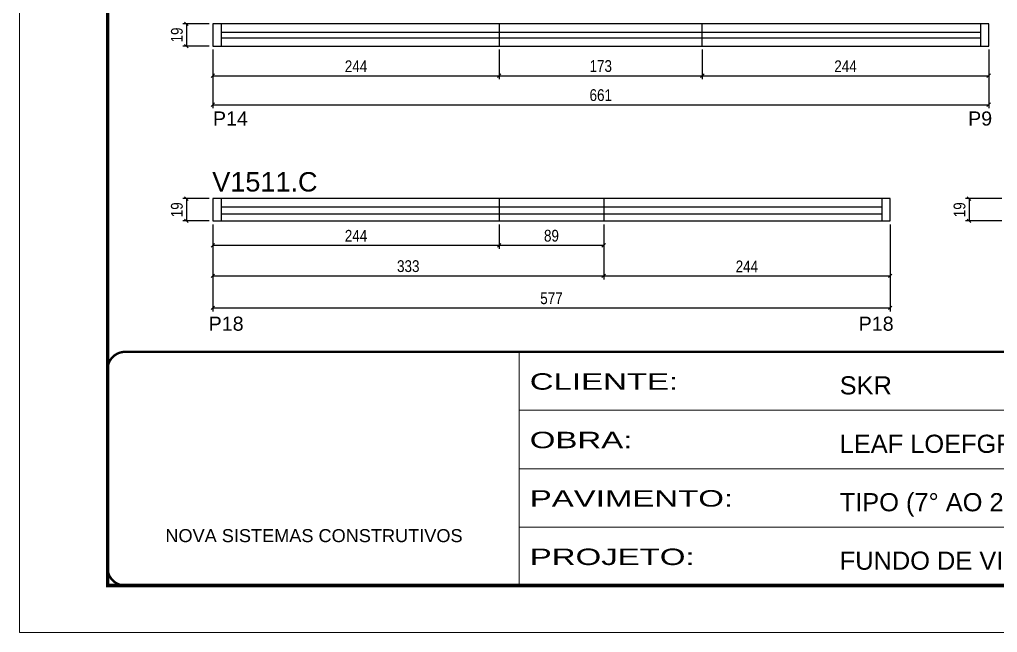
# Model space of a CAD drawing. Extents: x 1959 to 8212, y 239 to 4735.
# Drawn here: x 5142 to 5975, y 2537 to 3059 of the extents above; entities that cross this region are included whole.
import ezdxf

# ---------------------------------------------------------------- set-up
doc = ezdxf.new("R2010")
doc.units = 0
doc.linetypes.add('CONTINUO', pattern=[0])
doc.linetypes.add('DASHED', pattern=[0.75, 0.5, -0.25])
for name, color, linetype in [('5', 5, 'Continuous'), ('COTA', 241, 'Continuous'), ('NOMENCLATURA', 7, 'Continuous'), ('Painéis', 200, 'Continuous'), ('SARR_2.2x7', 40, 'Continuous')]:
    doc.layers.add(name, color=color, linetype=linetype)
doc.layers.add('Folhas', color=255, linetype='Continuous', lineweight=9)
doc.layers.add('SARRAFO DE PRESSAO', color=251, linetype='DASHED', lineweight=9)
doc.styles.add('ARIAL', font='arial.ttf')
doc.styles.add('COTA TECNICA', font='techl___.ttf', dxfattribs={"height": 10})
doc.styles.add('COTA TECNICA-50', font='techl___.ttf', dxfattribs={"height": 10})
doc.styles.get("Standard").update_dxf_attribs({"font": 'arial.ttf'})
doc.styles.add('Tecnologia', font='')
doc.styles.get('Tecnologia').set_extended_font_data('Forgotten Futurist')
doc.dimstyles.new('COTA PAINEL-50', dxfattribs={"dimtxt": 10, "dimasz": 3, "dimexe": 3, "dimexo": 3, "dimgap": 3, "dimtad": 1, "dimdec": 1, "dimzin": 12, "dimdsep": 46, "dimtxsty": 'COTA TECNICA-50', "dimblk1": 'OBLIQUE', "dimblk2": 'OBLIQUE', "dimsah": 1, "dimcen": 0.9, "dimclrd": 4, "dimclre": 4, "dimclrt": 240, "dimadec": 1, "dimazin": 3, "dimtfac": 1, "dimtdec": 1, "dimtmove": 0, "dimatfit": 3, "dimfxl": 1, "dimtolj": 1, "dimtzin": 12, "dimarcsym": 0})
doc.dimstyles.new('PAINEL', dxfattribs={"dimtxt": 10, "dimasz": 3, "dimexe": 3, "dimexo": 3, "dimgap": 3, "dimtad": 1, "dimdec": 1, "dimzin": 12, "dimdsep": 46, "dimtxsty": 'COTA TECNICA', "dimblk1": 'OBLIQUE', "dimblk2": 'OBLIQUE', "dimsah": 1, "dimcen": 0.9, "dimclrd": 4, "dimclre": 4, "dimclrt": 240, "dimadec": 1, "dimazin": 3, "dimtfac": 1, "dimtdec": 1, "dimtmove": 0, "dimatfit": 3, "dimfxl": 1, "dimtolj": 1, "dimtzin": 12, "dimarcsym": 0})

# ---------------------------------------------------------------- blocks, each defined once
blk = doc.blocks.new('9999999999')
at = {"color": 30, "linetype": 'CONTINUO'}
for p, q in [((98564.56, 34230.21), (98564.56, 34429.45)), ((98564.56, 34379.64), (99583.98, 34379.64)), ((98564.56, 34329.83), (99487.98, 34329.83)), ((98564.56, 34280.02), (99487.98, 34280.02))]:
    blk.add_line(p, q, dxfattribs=at)
at = {"color": 30, "linetype": 'CONTINUO', "const_width": 2}
blk.add_lwpolyline([(99583.98, 34230.21), (99583.98, 34414.45, 0.414214), (99568.98, 34429.45), (98228.98, 34429.45, 0.414214), (98213.98, 34414.45), (98213.98, 34245.21, 0.414214), (98228.98, 34230.21), (99583.98, 34230.21)], format="xyb", dxfattribs=at)
at = {"layer": 'Folhas'}
blk.add_lwpolyline([(98138.98, 34190.21), (99623.98, 34190.21), (99623.98, 35240.21), (98138.98, 35240.21)], close=True, dxfattribs=at)
at = {"layer": 'Folhas', "color": 30, "const_width": 3}
blk.add_lwpolyline([(98213.98, 34230.21), (99583.98, 34230.21), (99583.98, 35200.21), (98213.98, 35200.21)], close=True, dxfattribs=at)
at = {"color": 7, "linetype": 'Continuous', "ltscale": 5, "style": 'ARIAL'}
for s, height, p in [('SKR', 15.483, (98837.68, 34393.13)), ('LEAF LOEFGREN', 15.4829, (98837.68, 34343.32)), ('TIPO (7° AO 21° PAVIMENTO)', 15.4829, (98837.68, 34293.51)), ('NOVA SISTEMAS CONSTRUTIVOS', 11.0592, (98263.19, 34267.21)), ('FUNDO DE VIGAS', 15.4829, (98837.68, 34243.7))]:
    blk.add_text(s, height=height, dxfattribs=at).set_placement(p)
at = {"layer": 'Folhas', "color": 7, "style": 'Tecnologia', "width": 1.5}
for s, p in [('CLIENTE:', (98573.65, 34397.17)), ('OBRA:', (98573.65, 34347.31)), ('PAVIMENTO:', (98573.65, 34297.5)), ('PROJETO:', (98573.65, 34247.69))]:
    blk.add_text(s, height=14, dxfattribs=at).set_placement(p)
blk = doc.blocks.new('_Oblique')
at = {"color": 0, "linetype": 'ByBlock', "lineweight": -2}
blk.add_line((-0.5, -0.5), (0.5, 0.5), dxfattribs=at)
blk = doc.blocks.new('*D94')
at = {"layer": 'COTA', "color": 4, "linetype": 'ByBlock', "lineweight": -2, "transparency": 16777216}
for p, q in [((5306.91, 3033.52), (5306.91, 2983.58)), ((5967.91, 3033.52), (5967.91, 2983.58)), ((5306.91, 2986.58), (5967.91, 2986.58))]:
    blk.add_line(p, q, dxfattribs=at)
at = {"layer": 'Defpoints', "color": 0, "linetype": 'ByBlock', "transparency": 16777216}
for p in [(5306.91, 3036.52), (5967.91, 3036.52), (5967.91, 2986.58)]:
    blk.add_point(p, dxfattribs=at)
at = {"layer": 'COTA', "color": 4, "linetype": 'ByBlock', "lineweight": -2, "transparency": 16777216, "xscale": 3, "yscale": 3, "zscale": 3, "rotation": 180}
blk.add_blockref('_Oblique', (5306.91, 2986.58), dxfattribs=at)
at = {"layer": 'COTA', "color": 4, "linetype": 'ByBlock', "lineweight": -2, "transparency": 16777216, "xscale": 3, "yscale": 3, "zscale": 3}
blk.add_blockref('_Oblique', (5967.91, 2986.58), dxfattribs=at)
at = {"layer": 'COTA', "color": 240, "linetype": 'ByBlock', "transparency": 16777216, "insert": (5637.41, 2994.68), "char_height": 10, "attachment_point": 5, "style": 'COTA TECNICA-50'}
blk.add_mtext('\\A1;661', dxfattribs=at)
blk = doc.blocks.new('*D95')
at = {"layer": 'COTA', "color": 4, "lineweight": -2, "transparency": 16777216}
for p, q in [((5303.91, 3055.52), (5281.41, 3055.52)), ((5284.41, 3055.52), (5284.41, 3036.52)), ((5303.91, 3036.52), (5281.41, 3036.52))]:
    blk.add_line(p, q, dxfattribs=at)
at = {"layer": 'Defpoints', "color": 0, "transparency": 16777216}
for p in [(5306.91, 3055.52), (5284.41, 3036.52), (5306.91, 3036.52)]:
    blk.add_point(p, dxfattribs=at)
at = {"layer": 'COTA', "color": 4, "lineweight": -2, "transparency": 16777216, "xscale": 3, "yscale": 3, "zscale": 3}
for p, rotation in [((5284.41, 3055.52), 90), ((5284.41, 3036.52), 270)]:
    blk.add_blockref('_Oblique', p, dxfattribs=dict(at, rotation=rotation))
at = {"layer": 'COTA', "color": 240, "transparency": 16777216, "insert": (5276.32, 3046.02), "char_height": 10, "attachment_point": 5, "rotation": 90, "style": 'COTA TECNICA'}
blk.add_mtext('\\A1;19', dxfattribs=at)
blk = doc.blocks.new('*D96')
at = {"layer": 'COTA', "color": 4, "lineweight": -2, "transparency": 16777216}
for p, q in [((5306.91, 3033.52), (5306.91, 3008.28)), ((5550.91, 3033.52), (5550.91, 3008.28)), ((5306.91, 3011.28), (5550.91, 3011.28))]:
    blk.add_line(p, q, dxfattribs=at)
at = {"layer": 'Defpoints', "color": 0, "transparency": 16777216}
for p in [(5306.91, 3036.52), (5550.91, 3036.52), (5550.91, 3011.28)]:
    blk.add_point(p, dxfattribs=at)
at = {"layer": 'COTA', "color": 4, "lineweight": -2, "transparency": 16777216, "xscale": 3, "yscale": 3, "zscale": 3, "rotation": 180}
blk.add_blockref('_Oblique', (5306.91, 3011.28), dxfattribs=at)
at = {"layer": 'COTA', "color": 4, "lineweight": -2, "transparency": 16777216, "xscale": 3, "yscale": 3, "zscale": 3}
blk.add_blockref('_Oblique', (5550.91, 3011.28), dxfattribs=at)
at = {"layer": 'COTA', "color": 240, "transparency": 16777216, "insert": (5428.91, 3019.35), "char_height": 10, "attachment_point": 5, "style": 'COTA TECNICA'}
blk.add_mtext('\\A1;244', dxfattribs=at)
blk = doc.blocks.new('*D97')
at = {"layer": 'COTA', "color": 4, "lineweight": -2, "transparency": 16777216}
for p, q in [((5550.91, 3033.52), (5550.91, 3008.28)), ((5723.91, 3033.52), (5723.91, 3008.28)), ((5550.91, 3011.28), (5723.91, 3011.28))]:
    blk.add_line(p, q, dxfattribs=at)
at = {"layer": 'Defpoints', "color": 0, "transparency": 16777216}
for p in [(5550.91, 3036.52), (5723.91, 3036.52), (5723.91, 3011.28)]:
    blk.add_point(p, dxfattribs=at)
at = {"layer": 'COTA', "color": 4, "lineweight": -2, "transparency": 16777216, "xscale": 3, "yscale": 3, "zscale": 3, "rotation": 180}
blk.add_blockref('_Oblique', (5550.91, 3011.28), dxfattribs=at)
at = {"layer": 'COTA', "color": 4, "lineweight": -2, "transparency": 16777216, "xscale": 3, "yscale": 3, "zscale": 3}
blk.add_blockref('_Oblique', (5723.91, 3011.28), dxfattribs=at)
at = {"layer": 'COTA', "color": 240, "transparency": 16777216, "insert": (5637.41, 3019.5), "char_height": 10, "attachment_point": 5, "style": 'COTA TECNICA'}
blk.add_mtext('\\A1;173', dxfattribs=at)
blk = doc.blocks.new('*D98')
at = {"layer": 'COTA', "color": 4, "lineweight": -2, "transparency": 16777216}
for p, q in [((5723.91, 3033.52), (5723.91, 3008.28)), ((5967.91, 3033.52), (5967.91, 3008.28)), ((5723.91, 3011.28), (5967.91, 3011.28))]:
    blk.add_line(p, q, dxfattribs=at)
at = {"layer": 'Defpoints', "color": 0, "transparency": 16777216}
for p in [(5723.91, 3036.52), (5967.91, 3036.52), (5967.91, 3011.28)]:
    blk.add_point(p, dxfattribs=at)
at = {"layer": 'COTA', "color": 4, "lineweight": -2, "transparency": 16777216, "xscale": 3, "yscale": 3, "zscale": 3, "rotation": 180}
blk.add_blockref('_Oblique', (5723.91, 3011.28), dxfattribs=at)
at = {"layer": 'COTA', "color": 4, "lineweight": -2, "transparency": 16777216, "xscale": 3, "yscale": 3, "zscale": 3}
blk.add_blockref('_Oblique', (5967.91, 3011.28), dxfattribs=at)
at = {"layer": 'COTA', "color": 240, "transparency": 16777216, "insert": (5845.91, 3019.35), "char_height": 10, "attachment_point": 5, "style": 'COTA TECNICA'}
blk.add_mtext('\\A1;244', dxfattribs=at)
blk = doc.blocks.new('*D139')
at = {"layer": 'COTA', "color": 4, "linetype": 'ByBlock', "lineweight": -2, "transparency": 16777216}
for p, q in [((5306.91, 2884.52), (5306.91, 2810.38)), ((5883.91, 2884.52), (5883.91, 2810.38)), ((5306.91, 2813.38), (5883.91, 2813.38))]:
    blk.add_line(p, q, dxfattribs=at)
at = {"layer": 'Defpoints', "color": 0, "linetype": 'ByBlock', "transparency": 16777216}
for p in [(5306.91, 2887.52), (5883.91, 2887.52), (5883.91, 2813.38)]:
    blk.add_point(p, dxfattribs=at)
at = {"layer": 'COTA', "color": 4, "linetype": 'ByBlock', "lineweight": -2, "transparency": 16777216, "xscale": 3, "yscale": 3, "zscale": 3, "rotation": 180}
blk.add_blockref('_Oblique', (5306.91, 2813.38), dxfattribs=at)
at = {"layer": 'COTA', "color": 4, "linetype": 'ByBlock', "lineweight": -2, "transparency": 16777216, "xscale": 3, "yscale": 3, "zscale": 3}
blk.add_blockref('_Oblique', (5883.91, 2813.38), dxfattribs=at)
at = {"layer": 'COTA', "color": 240, "linetype": 'ByBlock', "transparency": 16777216, "insert": (5595.41, 2821.49), "char_height": 10, "attachment_point": 5, "style": 'COTA TECNICA-50'}
blk.add_mtext('\\A1;577', dxfattribs=at)
blk = doc.blocks.new('*D140')
at = {"layer": 'COTA', "color": 4, "lineweight": -2, "transparency": 16777216}
for p, q in [((5306.91, 2884.52), (5306.91, 2837.65)), ((5639.91, 2884.52), (5639.91, 2837.65)), ((5306.91, 2840.65), (5639.91, 2840.65))]:
    blk.add_line(p, q, dxfattribs=at)
at = {"layer": 'Defpoints', "color": 0, "transparency": 16777216}
for p in [(5306.91, 2887.52), (5639.91, 2887.52), (5639.91, 2840.65)]:
    blk.add_point(p, dxfattribs=at)
at = {"layer": 'COTA', "color": 4, "lineweight": -2, "transparency": 16777216, "xscale": 3, "yscale": 3, "zscale": 3, "rotation": 180}
blk.add_blockref('_Oblique', (5306.91, 2840.65), dxfattribs=at)
at = {"layer": 'COTA', "color": 4, "lineweight": -2, "transparency": 16777216, "xscale": 3, "yscale": 3, "zscale": 3}
blk.add_blockref('_Oblique', (5639.91, 2840.65), dxfattribs=at)
at = {"layer": 'COTA', "color": 240, "transparency": 16777216, "insert": (5473.41, 2848.87), "char_height": 10, "attachment_point": 5, "style": 'COTA TECNICA'}
blk.add_mtext('\\A1;333', dxfattribs=at)
blk = doc.blocks.new('*D141')
at = {"layer": 'COTA', "color": 4, "lineweight": -2, "transparency": 16777216}
for p, q in [((5639.91, 2884.52), (5639.91, 2837.65)), ((5883.91, 2884.52), (5883.91, 2837.65)), ((5639.91, 2840.65), (5883.91, 2840.65))]:
    blk.add_line(p, q, dxfattribs=at)
at = {"layer": 'Defpoints', "color": 0, "transparency": 16777216}
for p in [(5639.91, 2887.52), (5883.91, 2887.52), (5883.91, 2840.65)]:
    blk.add_point(p, dxfattribs=at)
at = {"layer": 'COTA', "color": 4, "lineweight": -2, "transparency": 16777216, "xscale": 3, "yscale": 3, "zscale": 3, "rotation": 180}
blk.add_blockref('_Oblique', (5639.91, 2840.65), dxfattribs=at)
at = {"layer": 'COTA', "color": 4, "lineweight": -2, "transparency": 16777216, "xscale": 3, "yscale": 3, "zscale": 3}
blk.add_blockref('_Oblique', (5883.91, 2840.65), dxfattribs=at)
at = {"layer": 'COTA', "color": 240, "transparency": 16777216, "insert": (5761.91, 2848.72), "char_height": 10, "attachment_point": 5, "style": 'COTA TECNICA'}
blk.add_mtext('\\A1;244', dxfattribs=at)
blk = doc.blocks.new('*D142')
at = {"layer": 'COTA', "color": 4, "lineweight": -2, "transparency": 16777216}
for p, q in [((5306.91, 2884.52), (5306.91, 2863.73)), ((5550.91, 2884.52), (5550.91, 2863.73)), ((5306.91, 2866.73), (5550.91, 2866.73))]:
    blk.add_line(p, q, dxfattribs=at)
at = {"layer": 'Defpoints', "color": 0, "transparency": 16777216}
for p in [(5306.91, 2887.52), (5550.91, 2887.52), (5550.91, 2866.73)]:
    blk.add_point(p, dxfattribs=at)
at = {"layer": 'COTA', "color": 4, "lineweight": -2, "transparency": 16777216, "xscale": 3, "yscale": 3, "zscale": 3, "rotation": 180}
blk.add_blockref('_Oblique', (5306.91, 2866.73), dxfattribs=at)
at = {"layer": 'COTA', "color": 4, "lineweight": -2, "transparency": 16777216, "xscale": 3, "yscale": 3, "zscale": 3}
blk.add_blockref('_Oblique', (5550.91, 2866.73), dxfattribs=at)
at = {"layer": 'COTA', "color": 240, "transparency": 16777216, "insert": (5428.91, 2874.81), "char_height": 10, "attachment_point": 5, "style": 'COTA TECNICA'}
blk.add_mtext('\\A1;244', dxfattribs=at)
blk = doc.blocks.new('*D138')
at = {"layer": 'COTA', "color": 4, "lineweight": -2, "transparency": 16777216}
for p, q in [((5550.91, 2884.52), (5550.91, 2863.73)), ((5639.91, 2884.52), (5639.91, 2863.73)), ((5550.91, 2866.73), (5639.91, 2866.73))]:
    blk.add_line(p, q, dxfattribs=at)
at = {"layer": 'Defpoints', "color": 0, "transparency": 16777216}
for p in [(5550.91, 2887.52), (5639.91, 2887.52), (5639.91, 2866.73)]:
    blk.add_point(p, dxfattribs=at)
at = {"layer": 'COTA', "color": 4, "lineweight": -2, "transparency": 16777216, "xscale": 3, "yscale": 3, "zscale": 3, "rotation": 180}
blk.add_blockref('_Oblique', (5550.91, 2866.73), dxfattribs=at)
at = {"layer": 'COTA', "color": 4, "lineweight": -2, "transparency": 16777216, "xscale": 3, "yscale": 3, "zscale": 3}
blk.add_blockref('_Oblique', (5639.91, 2866.73), dxfattribs=at)
at = {"layer": 'COTA', "color": 240, "transparency": 16777216, "insert": (5595.41, 2874.84), "char_height": 10, "attachment_point": 5, "style": 'COTA TECNICA'}
blk.add_mtext('\\A1;89', dxfattribs=at)
blk = doc.blocks.new('*D143')
at = {"layer": 'COTA', "color": 4, "lineweight": -2, "transparency": 16777216}
for p, q in [((5303.91, 2906.52), (5281.41, 2906.52)), ((5284.41, 2906.52), (5284.41, 2887.52)), ((5303.91, 2887.52), (5281.41, 2887.52))]:
    blk.add_line(p, q, dxfattribs=at)
at = {"layer": 'Defpoints', "color": 0, "transparency": 16777216}
for p in [(5306.91, 2906.52), (5284.41, 2887.52), (5306.91, 2887.52)]:
    blk.add_point(p, dxfattribs=at)
at = {"layer": 'COTA', "color": 4, "lineweight": -2, "transparency": 16777216, "xscale": 3, "yscale": 3, "zscale": 3}
for p, rotation in [((5284.41, 2906.52), 90), ((5284.41, 2887.52), 270)]:
    blk.add_blockref('_Oblique', p, dxfattribs=dict(at, rotation=rotation))
at = {"layer": 'COTA', "color": 240, "transparency": 16777216, "insert": (5276.32, 2897.02), "char_height": 10, "attachment_point": 5, "rotation": 90, "style": 'COTA TECNICA'}
blk.add_mtext('\\A1;19', dxfattribs=at)
blk = doc.blocks.new('*D145')
at = {"layer": 'COTA', "color": 4, "lineweight": -2, "transparency": 16777216}
for p, q in [((5979.16, 2906.52), (5948.19, 2906.52)), ((5951.19, 2906.52), (5951.19, 2887.52)), ((5979.16, 2887.52), (5948.19, 2887.52))]:
    blk.add_line(p, q, dxfattribs=at)
at = {"layer": 'Defpoints', "color": 0, "transparency": 16777216}
for p in [(5982.16, 2906.52), (5951.19, 2887.52), (5982.16, 2887.52)]:
    blk.add_point(p, dxfattribs=at)
at = {"layer": 'COTA', "color": 4, "lineweight": -2, "transparency": 16777216, "xscale": 3, "yscale": 3, "zscale": 3}
for p, rotation in [((5951.19, 2906.52), 90), ((5951.19, 2887.52), 270)]:
    blk.add_blockref('_Oblique', p, dxfattribs=dict(at, rotation=rotation))
at = {"layer": 'COTA', "color": 240, "transparency": 16777216, "insert": (5943.1, 2897.02), "char_height": 10, "attachment_point": 5, "rotation": 90, "style": 'COTA TECNICA'}
blk.add_mtext('\\A1;19', dxfattribs=at)

msp = doc.modelspace()

# ---------------------------------------------------------------- linework, layer by layer
at = {"layer": 'Painéis', "linetype": 'ByBlock'}
for p, q in [((5306.91, 3055.52), (5306.91, 3036.52)), ((5967.91, 3055.52), (5306.91, 3055.52)), ((5550.91, 3055.52), (5550.91, 3036.52)), ((5723.91, 3036.52), (5723.91, 3055.52)), ((5967.91, 3036.52), (5967.91, 3055.52)), ((5306.91, 3036.52), (5967.91, 3036.52)), ((5550.91, 2906.52), (5550.91, 2887.52)), ((5639.91, 2906.52), (5639.91, 2887.52))]:
    msp.add_line(p, q, dxfattribs=at)
msp.add_lwpolyline([(5306.91, 2906.52), (5306.91, 2887.52), (5883.91, 2887.52), (5883.91, 2906.52)], close=True, dxfattribs=at)
at = {"layer": 'SARR_2.2x7', "linetype": 'Continuous'}
for p, q in [((5313.91, 3055.52), (5313.91, 3036.52)), ((5960.91, 3055.52), (5960.91, 3036.52)), ((5313.91, 3048.52), (5550.91, 3048.52)), ((5313.91, 3043.52), (5550.91, 3043.52)), ((5550.91, 3048.52), (5723.91, 3048.52)), ((5550.91, 3043.52), (5723.91, 3043.52)), ((5723.91, 3048.52), (5960.91, 3048.52)), ((5723.91, 3043.52), (5960.91, 3043.52)), ((5313.91, 2906.52), (5313.91, 2887.52)), ((5313.91, 2899.52), (5639.91, 2899.52)), ((5639.91, 2899.52), (5876.91, 2899.52)), ((5876.91, 2906.52), (5876.91, 2887.52)), ((5313.91, 2893.52), (5639.91, 2893.52)), ((5639.91, 2893.52), (5876.91, 2893.52))]:
    msp.add_line(p, q, dxfattribs=at)

# ---------------------------------------------------------------- block references
at = {"layer": 'SARRAFO DE PRESSAO', "color": 6, "linetype": 'ByBlock'}
msp.add_blockref('9999999999', (-92996.71, -31653.56), dxfattribs=at)

# ---------------------------------------------------------------- texts
at = {"layer": '5', "linetype": 'Continuous'}
for s, rotation, p in [('P14', 0.00004, (5306.99, 2968.82)), ('P9', 359.99996, (5950.34, 2968.82)), ('P18', 0.00004, (5303.32, 2793.89)), ('P18', 359.99996, (5857.11, 2793.89))]:
    msp.add_text(s, height=12, rotation=rotation, dxfattribs=at).set_placement(p)
at = {"layer": 'NOMENCLATURA', "linetype": 'Continuous'}
msp.add_text('V1511.C', height=16.5, dxfattribs=at).set_placement((5306.44, 2912.58))

# ---------------------------------------------------------------- dimensions: what is measured, and where the dimension line sits
at = {"layer": 'COTA'}
for base, p1, p2, picture, middle in [((5284.41, 3036.52), (5306.91, 3055.52), (5306.91, 3036.52), '*D95', (5276.32, 3046.02)), ((5284.41, 2887.52), (5306.91, 2906.52), (5306.91, 2887.52), '*D143', (5276.32, 2897.02)), ((5951.19, 2887.52), (5982.16, 2906.52), (5982.16, 2887.52), '*D145', (5943.1, 2897.02))]:
    dim = msp.add_linear_dim(base=base, p1=p1, p2=p2, angle=90, dimstyle='PAINEL', dxfattribs=at)
    dim.commit()
    dim.dimension.update_dxf_attribs({"geometry": picture, "text_midpoint": middle})
at = {"layer": 'COTA', "color": 1, "linetype": 'ByBlock'}
for base, p1, p2, picture, middle in [((5967.91, 2986.58), (5306.91, 3036.52), (5967.91, 3036.52), '*D94', (5637.41, 2994.68)), ((5883.91, 2813.38), (5306.91, 2887.52), (5883.91, 2887.52), '*D139', (5595.41, 2821.49))]:
    dim = msp.add_linear_dim(base=base, p1=p1, p2=p2, dimstyle='COTA PAINEL-50', override={"dimarcsym": 1}, dxfattribs=at)
    dim.commit()
    dim.dimension.update_dxf_attribs({"geometry": picture, "text_midpoint": middle})
at = {"layer": 'COTA'}
for base, p1, p2, picture, middle in [((5550.91, 3011.28), (5306.91, 3036.52), (5550.91, 3036.52), '*D96', (5428.91, 3019.35)), ((5967.91, 3011.28), (5723.91, 3036.52), (5967.91, 3036.52), '*D98', (5845.91, 3019.35)), ((5639.91, 2840.65), (5306.91, 2887.52), (5639.91, 2887.52), '*D140', (5473.41, 2848.87)), ((5550.91, 2866.73), (5306.91, 2887.52), (5550.91, 2887.52), '*D142', (5428.91, 2874.81)), ((5639.91, 2866.73), (5550.91, 2887.52), (5639.91, 2887.52), '*D138', (5595.41, 2874.84))]:
    dim = msp.add_linear_dim(base=base, p1=p1, p2=p2, dimstyle='PAINEL', dxfattribs=at)
    dim.commit()
    dim.dimension.update_dxf_attribs({"geometry": picture, "text_midpoint": middle})
for base, p1, p2, picture, middle in [((5723.91, 3011.28), (5550.91, 3036.52), (5723.91, 3036.52), '*D97', (5637.41, 3019.5)), ((5883.91, 2840.65), (5639.91, 2887.52), (5883.91, 2887.52), '*D141', (5761.91, 2848.72))]:
    dim = msp.add_linear_dim(base=base, p1=p1, p2=p2, dimstyle='PAINEL', override={"dimtmove": 1}, dxfattribs=at)
    dim.commit()
    dim.dimension.update_dxf_attribs({"geometry": picture, "text_midpoint": middle})

doc.saveas('drawing.dxf')
